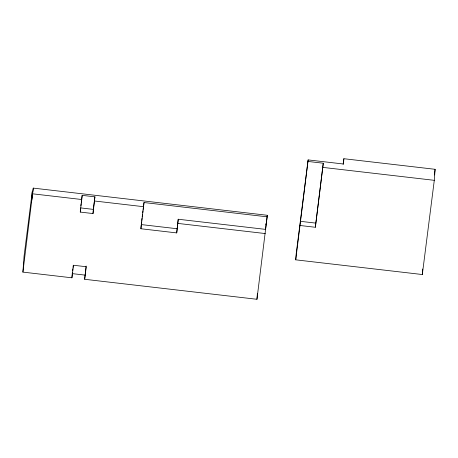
<?xml version="1.0" encoding="UTF-8"?>
<svg xmlns="http://www.w3.org/2000/svg" width="458" height="458" viewBox="0 0 458 458"><rect width="100%" height="100%" fill="white"/><g stroke="black" fill="none" stroke-linecap="round" stroke-linejoin="round"><path stroke-width="0.69" d="M84.661 279.283L86.253 266.733L73.515 265.256L71.917 277.806L22.9 272.109L24.079 256.079L32.278 191.581L31.522 201.892L33.274 188.112L267.323 215.289L256.955 299.286L84.661 279.283L86.121 266.041M22.9 272.109L33.274 188.112M71.917 277.806L72.404 272.229M80.276 212.083L80.585 207.903L93.323 209.38L93.014 213.56L80.276 212.083L82.177 195.354L94.915 196.831L93.014 213.56M265.617 229.384L178.231 219.239L176.714 232.91L140.904 228.754L141.161 225.273M140.904 228.754L144.012 202.533L267.214 216.834M176.714 232.91L178.231 219.239M256.955 299.286L257.362 293.71M265.674 227.695L265.577 229.069L267.323 215.289M265.875 224.941L265.978 223.567M295.731 259.835L296.154 254.11L308.131 159.905L343.477 164.01L343.866 158.714L435.1 169.305L434.293 180.326L422.316 274.531L295.731 259.835L308.131 159.905M300.099 225.502L315.35 227.271L323.268 163.22L308.016 161.451M315.35 227.271L323.268 163.22M422.316 274.531L422.717 269.023M72.582 270.833L72.845 268.743M73.022 267.346L73.291 265.256M80.848 205.808L81.112 203.718M81.289 202.321L81.558 200.232M81.736 198.835L82.177 195.354M93.323 209.38L94.915 196.831M141.299 223.888L141.562 221.821M141.734 220.441L141.997 218.374M142.175 216.995L142.524 214.241M142.701 212.861L142.959 210.794M143.136 209.421L143.4 207.354M143.577 205.974L144.012 202.533M343.145 164.376L343.866 158.714M434.379 174.973L435.1 169.305M322.964 167.405L434.293 180.326M300.402 221.323L315.659 223.092M32.85 193.843L81.873 199.533M94.611 201.01L143.703 206.713M177.922 223.418L265.308 233.563M141.213 224.575L177.023 228.731M72.227 273.621L84.965 275.103"/></g></svg>
